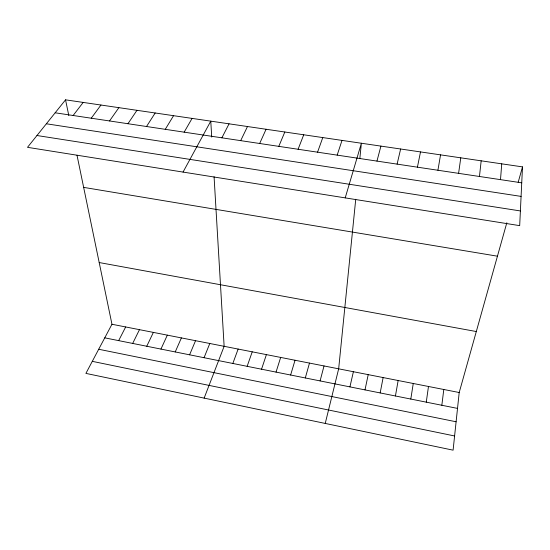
<?xml version="1.0" encoding="UTF-8"?>
<svg xmlns="http://www.w3.org/2000/svg" width="550" height="550" viewBox="0 0 550 550"><rect width="100%" height="100%" fill="white"/><g stroke="black" fill="none" stroke-linecap="round" stroke-linejoin="round"><path stroke-width="0.82" d="M522.5 166.884L519.688 225.644L27.5 147.331L65.546 99.832L522.5 166.884L518.183 182.284M500.5 179.637L501.744 163.838M355.733 199.279L338.663 368.823L325.236 423.438M359.844 158.476L361.377 143.241L345.214 197.883M506.825 222.764L459.202 392.521L453.097 450.168L85.903 373.395L111.959 324.259L77 155.217M479.456 176.481L481.174 160.82M441.842 405.268L443.788 389.489M426.271 402.153L428.478 386.478M458.597 173.346L460.776 157.822M410.802 399.059L413.263 383.487M437.917 170.246L440.557 154.859M395.429 395.986L398.152 380.518M380.167 392.934L383.137 377.568M417.416 167.166L420.509 151.917M365.001 389.895L368.218 374.632M349.931 386.884L353.389 371.717M397.1 164.12L400.634 149.002M320.086 380.916L324.026 365.949M376.956 161.095L380.923 146.108M305.305 377.96L309.485 363.089M290.627 375.024L295.034 360.25M276.038 372.103L280.672 357.424M337.184 155.127L342.004 140.394M261.546 369.208L266.406 354.619M247.143 366.328L252.223 351.835M317.556 152.178L322.781 137.576M232.829 363.461L238.136 349.064M204.146 398.118L224.132 346.314L214.074 176.749M298.093 149.256L303.724 134.784M204.057 357.706L209.798 343.496M278.795 146.362L284.824 132.007M189.592 354.819L195.553 340.691M175.223 351.938L181.397 337.913M259.662 143.488L266.083 129.257M160.951 349.085L167.331 335.149M146.767 346.252L153.361 332.399M240.694 140.642L247.493 126.527M132.674 343.434L139.473 329.67M221.877 137.823L229.061 123.826M118.669 340.629L125.668 326.954M183.047 172.081L210.774 121.144L211.716 137.081M184.161 132.158L192.087 118.401M165.261 129.326L173.559 115.686M146.52 126.507L155.183 112.984M127.944 123.723L136.964 110.309M109.519 120.959L118.889 107.662M91.245 118.216L100.959 105.029M73.129 115.493L83.181 102.424M55.165 112.798L521.737 182.827M46.358 123.784L521.091 196.398M36.96 135.52L520.389 210.946M83.648 187.378L497.447 256.19M99.192 262.543L476.307 331.54M111.959 324.259L459.202 392.521M104.754 337.844L457.518 408.402M98.704 349.257L456.101 421.774M92.29 361.343L454.603 435.971M65.546 99.832L68.812 115.603"/></g></svg>
